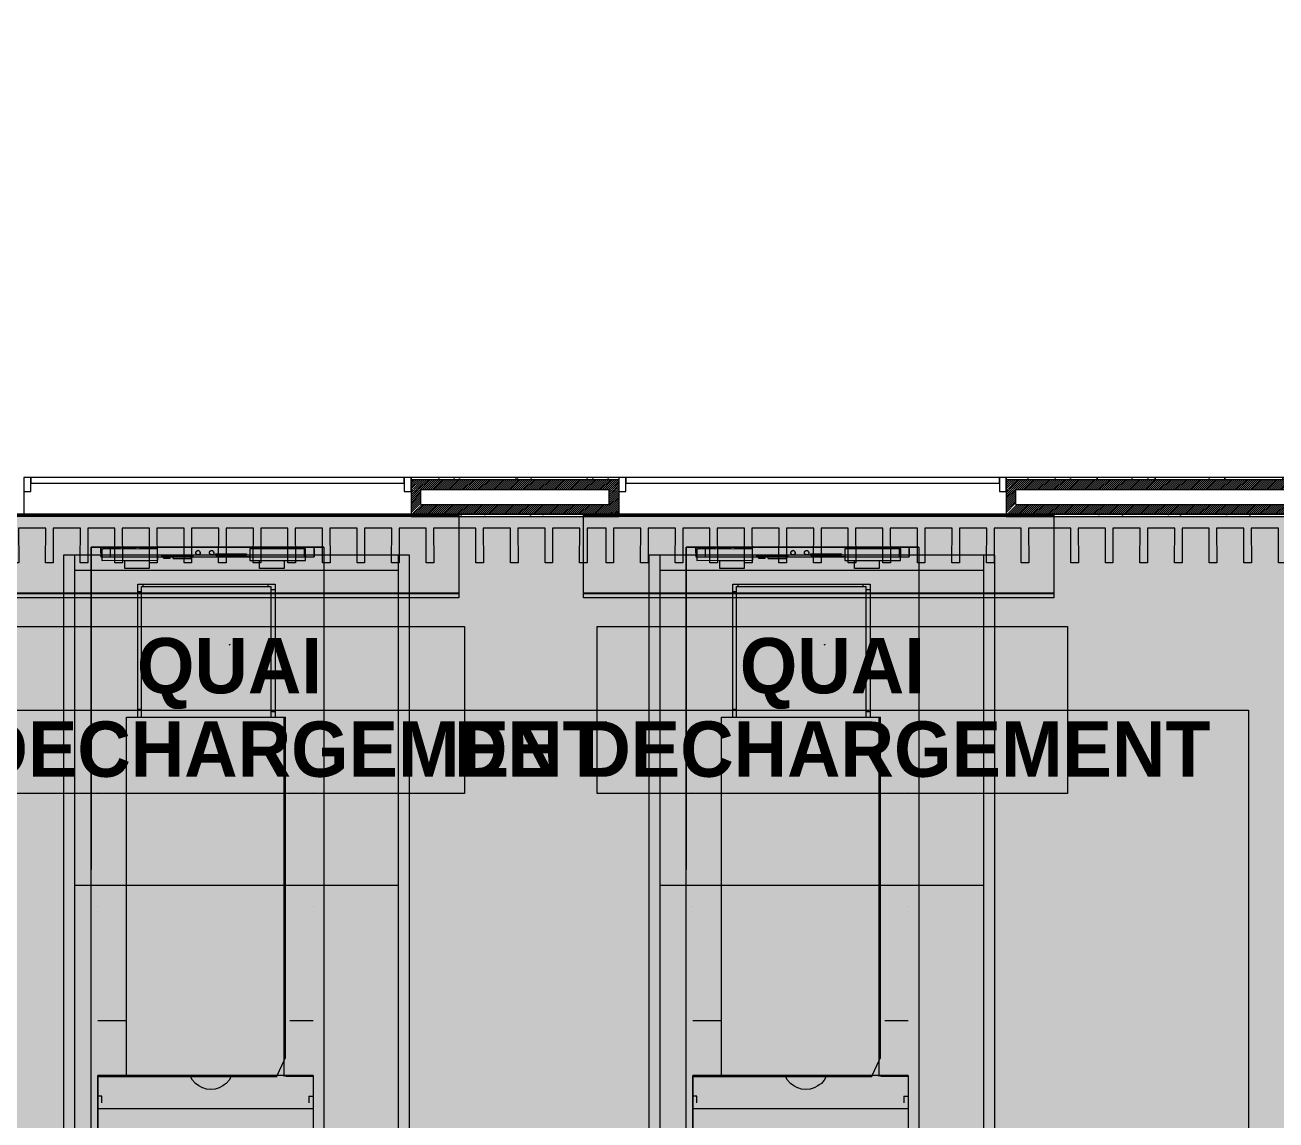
# Model space of a CAD drawing. Header units: millimetres. Extents: x 141848 to 1648660, y -821378 to -151356.
# Drawn here: x 208964 to 218005, y -192774 to -184858 of the extents above; entities that cross this region are included whole.
import ezdxf

# ---------------------------------------------------------------- set-up
doc = ezdxf.new("R2010")
doc.units = ezdxf.units.MM
doc.header["$MEASUREMENT"] = 0
doc.linetypes.add('Wipeout_Contour', pattern=[1000, 0, -1000])
for name, color, linetype in [('Cars', 7, 'Continuous'), ('Hachure', 7, 'Continuous'), ('Nouveau_0', 7, 'Continuous'), ('Portes ARCHICAD', 7, 'Continuous'), ('Sols_ Dalles', 7, 'Continuous')]:
    doc.layers.add(name, color=color, linetype=linetype)
doc.styles.add('STYLE_GENERE_4', font='')
doc.styles.get('STYLE_GENERE_4').set_extended_font_data('Agency FB', bold=True)
pattern_1 = [(45, (0, 175), (-55.68466, 55.68466), [0, -52.5, 0, -78.75]), (110, (175, 175), (74.000794, 26.934086), [0, -38.5, 0, -66.5])]
pattern_2 = [(45, (0, 0), (-7.0710678, 7.0710678), [])]

# ---------------------------------------------------------------- blocks, each defined once
blk = doc.blocks.new('Porte garage coulissante verticale 25')
at = {"layer": 'Portes ARCHICAD', "color": 7, "linetype": 'Continuous', "lineweight": 5}
for p, q in [((-1350, 0), (-1400, 0)), ((-1400, 0), (-1400, -100)), ((-1400, 0), (-1400, -15)), ((-1400, 0), (-1400, -15)), ((1350, 0), (-1350, 0)), ((-1350, 0), (-1350, -40)), ((-1350, -100), (-1350, 0)), ((1350, -40), (1350, 0)), ((1400, 0), (1350, 0)), ((1350, 0), (1350, -100)), ((1400, -100), (1400, 0)), ((1400, 0), (1400, -15)), ((1400, 0), (1400, -15)), ((-1400, -15), (-1400, -85)), ((-1400, -15), (-1400, -85)), ((-1400, -85), (-1400, -100)), ((-1400, -85), (-1400, -100)), ((-1400, -85), (-1400, -100)), ((-1400, -85), (-1400, -100)), ((-1350, -40), (1350, -40)), ((1400, -15), (1400, -85)), ((1400, -15), (1400, -85)), ((1400, -85), (1400, -100)), ((1400, -85), (1400, -100)), ((1400, -85), (1400, -100)), ((1400, -85), (1400, -100)), ((-1400, -100), (-1350, -100)), ((-1400, -100), (-1400, -195)), ((-1400, -100), (-1400, -195)), ((1350, -100), (1400, -100)), ((1400, -100), (1400, -195)), ((1400, -100), (1400, -195)), ((-1400, -195), (-1400, -265)), ((-1400, -195), (-1400, -265)), ((-1400, -265), (-1400, -280)), ((1400, -195), (1400, -265)), ((1400, -195), (1400, -265)), ((1400, -265), (1400, -280))]:
    blk.add_line(p, q, dxfattribs=at)
blk = doc.blocks.new('Mur_5_1', base_point=(219205.5, -188410.6))
at = {"color": 254, "linetype": 'Wipeout_Contour', "lineweight": 0, "ltscale": 1135286.371160348}
blk.add_wipeout([(211755.3, -188145.6), (213255.3, -188145.6), (213255.3, -188130.6), (211755.3, -188130.6)], dxfattribs=at)
at = {"color": 254, "linetype": 'Wipeout_Contour', "lineweight": 0, "ltscale": 1150296.697666831}
blk.add_wipeout([(216055.3, -188145.6), (218925.5, -188145.6), (218925.5, -188130.6), (216055.3, -188130.6)], dxfattribs=at)
at = {"color": 254, "linetype": 'Wipeout_Contour', "lineweight": 0, "ltscale": 1135989.297993285}
blk.add_wipeout([(213255.3, -188395.6), (211755.3, -188395.6), (211755.3, -188410.6), (213255.3, -188410.6)], dxfattribs=at)
at = {"color": 254, "linetype": 'Wipeout_Contour', "lineweight": 0, "ltscale": 1151392.291357079}
blk.add_wipeout([(216055.3, -188395.6), (216055.3, -188410.6), (219190.5, -188410.6), (219190.5, -188395.6)], dxfattribs=at)
at = {"linetype": 'Continuous', "lineweight": 5, "true_color": 0x5f5f5f}
h = blk.add_hatch(dxfattribs=at)
h.set_pattern_fill('Enduit_0001', color=251, style=0, pattern_type=2)
h.set_pattern_definition(pattern_1)
h.paths.add_polyline_path([(211755.3, -188145.6), (213255.3, -188145.6), (213255.3, -188130.6), (211755.3, -188130.6)])
h = blk.add_hatch(dxfattribs=at)
h.set_pattern_fill('Enduit_0001', color=251, style=0, pattern_type=2)
h.set_pattern_definition(pattern_1)
h.paths.add_polyline_path([(216055.3, -188145.6), (218925.5, -188145.6), (218925.5, -188130.6), (216055.3, -188130.6)])
h = blk.add_hatch(dxfattribs=at)
h.set_pattern_fill('Enduit_0001', color=251, style=0, pattern_type=2)
h.set_pattern_definition(pattern_1)
h.paths.add_polyline_path([(213255.3, -188395.6), (211755.3, -188395.6), (211755.3, -188410.6), (213255.3, -188410.6)])
h = blk.add_hatch(dxfattribs=at)
h.set_pattern_fill('Enduit_0001', color=251, style=0, pattern_type=2)
h.set_pattern_definition(pattern_1)
h.paths.add_polyline_path([(216055.3, -188395.6), (216055.3, -188410.6), (219190.5, -188410.6), (219190.5, -188395.6)])
at = {"color": 254, "linetype": 'Wipeout_Contour', "lineweight": 0, "ltscale": 1135876.376594413}
blk.add_wipeout([(211755.3, -188395.6), (213255.3, -188395.6), (213185.3, -188325.6), (211825.3, -188325.6)], dxfattribs=at)
at = {"color": 254, "linetype": 'Wipeout_Contour', "lineweight": 0, "ltscale": 1151227.613514086}
blk.add_wipeout([(216055.3, -188395.6), (219120.5, -188395.6), (219120.5, -188325.6), (216125.3, -188325.6)], dxfattribs=at)
at = {"linetype": 'Continuous', "lineweight": 5, "true_color": 0x5f5f5f}
h = blk.add_hatch(dxfattribs=at)
h.set_pattern_fill('Briques_terre_cuite__int_97', color=251, style=0, pattern_type=2)
h.set_pattern_definition(pattern_2)
h.paths.add_polyline_path([(211755.3, -188395.6), (213255.3, -188395.6), (213185.3, -188325.6), (211825.3, -188325.6)])
h = blk.add_hatch(dxfattribs=at)
h.set_pattern_fill('Briques_terre_cuite__int_97', color=251, style=0, pattern_type=2)
h.set_pattern_definition(pattern_2)
h.paths.add_polyline_path([(216055.3, -188395.6), (219120.5, -188395.6), (219120.5, -188325.6), (216125.3, -188325.6)])
at = {"color": 254, "linetype": 'Wipeout_Contour', "lineweight": 0, "ltscale": 1135637.467127154}
blk.add_wipeout([(211825.3, -188325.6), (213185.3, -188325.6), (213185.3, -188215.6), (211825.3, -188215.6)], dxfattribs=at)
at = {"color": 254, "linetype": 'Wipeout_Contour', "lineweight": 0, "ltscale": 1150877.983296714}
blk.add_wipeout([(219010.5, -188215.6), (216125.3, -188215.6), (216125.3, -188325.6), (219010.5, -188325.6)], dxfattribs=at)
at = {"color": 254, "linetype": 'Wipeout_Contour', "lineweight": 0, "ltscale": 1135399.072251133}
blk.add_wipeout([(211755.3, -188215.6), (213255.3, -188215.6), (213255.3, -188145.6), (211755.3, -188145.6)], dxfattribs=at)
at = {"color": 254, "linetype": 'Wipeout_Contour', "lineweight": 0, "ltscale": 1150430.680156353}
blk.add_wipeout([(218940.5, -188145.6), (216055.3, -188145.6), (216055.3, -188215.6), (218940.5, -188215.6)], dxfattribs=at)
at = {"linetype": 'Continuous', "lineweight": 5, "true_color": 0x5f5f5f}
h = blk.add_hatch(dxfattribs=at)
h.set_pattern_fill('Briques_terre_cuite__int_97', color=251, style=0, pattern_type=2)
h.set_pattern_definition(pattern_2)
h.paths.add_polyline_path([(211755.3, -188215.6), (213255.3, -188215.6), (213255.3, -188145.6), (211755.3, -188145.6)])
h = blk.add_hatch(dxfattribs=at)
h.set_pattern_fill('Briques_terre_cuite__int_97', color=251, style=0, pattern_type=2)
h.set_pattern_definition(pattern_2)
h.paths.add_polyline_path([(218940.5, -188145.6), (216055.3, -188145.6), (216055.3, -188215.6), (218940.5, -188215.6)])
at = {"color": 7, "linetype": 'Continuous', "lineweight": 5}
for p, q in [((211755.3, -188130.6), (211755.3, -188145.6)), ((213255.3, -188145.6), (211755.3, -188145.6)), ((213255.3, -188130.6), (213255.3, -188145.6)), ((216055.3, -188130.6), (216055.3, -188145.6)), ((218940.5, -188145.6), (216055.3, -188145.6))]:
    blk.add_line(p, q, dxfattribs=at)
at = {"color": 7, "linetype": 'Continuous', "lineweight": 5, "flags": 128}
for points in [[(213255.3, -188130.6), (211755.3, -188130.6)], [(218925.5, -188130.6), (216055.3, -188130.6)]]:
    blk.add_lwpolyline(points, dxfattribs=at)
at = {"color": 254, "linetype": 'Wipeout_Contour', "lineweight": 0, "ltscale": 1133543.183899774}
blk.add_wipeout([(211825.3, -188325.6), (211825.3, -188215.6), (211755.3, -188215.6), (211755.3, -188395.6)], dxfattribs=at)
at = {"color": 254, "linetype": 'Wipeout_Contour', "lineweight": 0, "ltscale": 1137824.404044742}
blk.add_wipeout([(213185.3, -188325.6), (213255.3, -188395.6), (213255.3, -188215.6), (213185.3, -188215.6)], dxfattribs=at)
at = {"color": 254, "linetype": 'Wipeout_Contour', "lineweight": 0, "ltscale": 1146454.682848015}
blk.add_wipeout([(216125.3, -188325.6), (216125.3, -188215.6), (216055.3, -188215.6), (216055.3, -188395.6)], dxfattribs=at)
at = {"linetype": 'Continuous', "lineweight": 5, "true_color": 0x5f5f5f}
h = blk.add_hatch(dxfattribs=at)
h.set_pattern_fill('Briques_terre_cuite__int_97', color=251, style=0, pattern_type=2)
h.set_pattern_definition(pattern_2)
h.paths.add_polyline_path([(211825.3, -188325.6), (211825.3, -188215.6), (211755.3, -188215.6), (211755.3, -188395.6)])
h = blk.add_hatch(dxfattribs=at)
h.set_pattern_fill('Briques_terre_cuite__int_97', color=251, style=0, pattern_type=2)
h.set_pattern_definition(pattern_2)
h.paths.add_polyline_path([(213185.3, -188325.6), (213255.3, -188395.6), (213255.3, -188215.6), (213185.3, -188215.6)])
h = blk.add_hatch(dxfattribs=at)
h.set_pattern_fill('Briques_terre_cuite__int_97', color=251, style=0, pattern_type=2)
h.set_pattern_definition(pattern_2)
h.paths.add_polyline_path([(216125.3, -188325.6), (216125.3, -188215.6), (216055.3, -188215.6), (216055.3, -188395.6)])
at = {"color": 7, "linetype": 'Continuous', "lineweight": 5}
for p, q in [((211755.3, -188145.6), (211755.3, -188215.6)), ((211755.3, -188215.6), (211755.3, -188230.6)), ((211755.3, -188215.6), (211755.3, -188230.6)), ((211825.3, -188215.6), (213185.3, -188215.6)), ((211825.3, -188325.6), (211825.3, -188215.6)), ((213185.3, -188325.6), (213185.3, -188215.6)), ((213255.3, -188145.6), (213255.3, -188215.6)), ((213255.3, -188215.6), (213255.3, -188230.6)), ((213255.3, -188215.6), (213255.3, -188230.6)), ((216055.3, -188145.6), (216055.3, -188215.6)), ((216055.3, -188215.6), (216055.3, -188230.6)), ((216055.3, -188215.6), (216055.3, -188230.6)), ((216125.3, -188215.6), (218940.5, -188215.6)), ((216125.3, -188325.6), (216125.3, -188215.6)), ((211755.3, -188230.6), (211755.3, -188325.6)), ((211755.3, -188230.6), (211755.3, -188325.6)), ((213255.3, -188230.6), (213255.3, -188325.6)), ((213255.3, -188230.6), (213255.3, -188325.6)), ((216055.3, -188230.6), (216055.3, -188325.6)), ((216055.3, -188230.6), (216055.3, -188325.6)), ((211755.3, -188325.6), (211755.3, -188395.6)), ((211755.3, -188325.6), (211755.3, -188395.6)), ((211755.3, -188395.6), (213255.3, -188395.6)), ((211755.3, -188395.6), (211755.3, -188410.6)), ((211825.3, -188325.6), (213185.3, -188325.6)), ((213255.3, -188325.6), (213255.3, -188395.6)), ((213255.3, -188325.6), (213255.3, -188395.6)), ((213255.3, -188395.6), (213255.3, -188410.6)), ((216055.3, -188325.6), (216055.3, -188395.6)), ((216055.3, -188325.6), (216055.3, -188395.6)), ((216055.3, -188395.6), (219120.5, -188395.6)), ((216055.3, -188395.6), (216055.3, -188410.6)), ((216125.3, -188325.6), (219010.5, -188325.6))]:
    blk.add_line(p, q, dxfattribs=at)
at = {"color": 7, "linetype": 'Continuous', "lineweight": 5, "flags": 128}
for points in [[(211755.3, -188410.6), (213255.3, -188410.6)], [(216055.3, -188410.6), (219205.5, -188410.6)]]:
    blk.add_lwpolyline(points, dxfattribs=at)
at = {"layer": 'Portes ARCHICAD', "color": 7, "linetype": 'Continuous', "lineweight": 5, "zscale": 1000}
for p in [(210355.3, -188130.6), (214655.3, -188130.6)]:
    blk.add_blockref('Porte garage coulissante verticale 25', p, dxfattribs=at)
blk = doc.blocks.new('Loading-Equipment_Dock-shelters_NORSUD_Retractible-Gate')
at = {"color": 251, "linetype": 'Continuous', "lineweight": 5, "true_color": 0x5f5f5f, "flags": 128}
for points in [[(-1636.016, -30.00005), (-1635, -30.00005), (1635, -30.00005), (1636.016, -30.00005), (1641.756, -30.00005), (1647.626, -30.00005), (1653.553, -30.00005), (1659.454, -30.00005), (1665.239, -30.00005), (1670.814, -30.00005), (1676.084, -30.00005), (1680.962, -30.00005), (1685.37, -30.00005), (1689.244, -30.00005), (1692.538, -30.00005), (1695.224, -30.00005), (1697.296, -30.00005), (1698.762, -30.00005), (1699.648, -30.00005), (1700, -30.00005), (1699.992, 0), (1699.648, 0), (1698.762, 0), (1697.296, 0), (1695.224, 0), (1692.538, 0), (1689.244, 0), (1685.37, 0), (1680.962, 0), (1676.084, 0), (1670.814, 0), (1665.239, 0), (1659.454, 0), (1653.553, 0), (1647.626, 0), (1641.756, 0), (1636.016, 0), (1635, 0), (-1635, 0), (-1636.016, 0), (-1641.756, 0), (-1647.626, 0), (-1653.553, 0), (-1659.454, 0), (-1665.24, 0), (-1670.814, 0), (-1676.084, 0), (-1680.962, 0), (-1685.37, 0), (-1689.244, 0), (-1692.538, 0), (-1695.224, 0), (-1697.296, 0), (-1698.762, 0), (-1699.648, 0), (-1700, 0), (-1699.992, -30.00005), (-1699.648, -30.00005), (-1698.762, -30.00005), (-1697.296, -30.00005), (-1695.224, -30.00005), (-1692.538, -30.00005), (-1689.244, -30.00005), (-1685.37, -30.00005), (-1680.962, -30.00005), (-1676.084, -30.00005), (-1670.814, -30.00005), (-1665.24, -30.00005), (-1659.454, -30.00005), (-1653.553, -30.00005), (-1647.626, -30.00005), (-1641.756, -30.00005)], [(-1700, -596.3749), (1700, -596.3749), (1700, -33.00335), (-1700, -33.00335)]]:
    blk.add_lwpolyline(points, close=True, dxfattribs=at)
blk = doc.blocks.new('tir daf01')
at = {"layer": 'Cars', "color": 7, "linetype": 'Continuous', "lineweight": 13}
for p, q in [((11082.2, 1742.3), (1882.2, 1742.3)), ((11082.2, 1736), (11082.2, 1742.3)), ((11082.2, 1742.3), (11082.2, 62.3)), ((11082.2, 1706.5), (11082.2, 1718)), ((7024.2, 1664.4), (6349.7, 1664.4)), ((7024.2, 108.8), (7024.2, 1664.4)), ((7067.2, 1664.4), (7024.2, 1664.4)), ((7264.7, 1664.4), (7067.2, 1664.4)), ((7114.7, 1634.4), (7067.2, 1634.4)), ((7114.7, 1634.4), (7114.7, 1664.4)), ((7257.3, 1664.4), (7257.3, 1466.6)), ((7264.7, 1664.4), (7264.7, 1467.1)), ((7662.3, 1495.8), (7662.3, 1664.4)), ((7662.4, 1664.4), (7662.3, 1664.4)), ((7662.3, 1664.4), (7662.3, 1664.4)), ((8488.4, 1669.4), (8488.3, 1669.4)), ((8488.3, 1669.4), (8488.3, 1669.4)), ((9309.4, 1664.4), (9309.3, 1664.4)), ((9309.3, 1664.4), (9309.3, 1664.4)), ((11070.4, 1672.5), (11014.2, 1672.5)), ((11014.2, 1671.8), (11082.2, 1671.8)), ((11082.2, 1671.8), (11082.2, 1672.5)), ((11082.2, 1603), (11082.2, 1671.8)), ((10985.9, 1611), (11070.1, 1611.3)), ((10987.3, 1207.7), (10985.9, 1611)), ((11014.2, 1616.1), (11014.2, 1603)), ((11014.2, 1603), (11082.2, 1603)), ((11070.1, 1611.3), (11071.5, 1220.1)), ((11070.1, 1601.4), (11070.1, 1611.3)), ((11070.1, 1601.4), (11073.7, 1601.5)), ((11073.8, 1584.6), (11070.2, 1584.6)), ((11075.1, 1573.7), (11070.2, 1573.6)), ((11070.2, 1573.6), (11070.2, 1573.7)), ((11073.8, 1584.6), (11073.7, 1601.5)), ((11075.4, 1482.3), (11075.1, 1573.7)), ((11082.2, 200.8), (11082.2, 1603)), ((7257.3, 1456.4), (7264.7, 1456.4)), ((7264.7, 1467.1), (7264.7, 1466.6)), ((7264.7, 1466.6), (7264.7, 1456.4)), ((7264.7, 1456.4), (7264.7, 1405.8)), ((7264.7, 1405.8), (7372.1, 1456.4)), ((7264.7, 1456.4), (7372.1, 1456.4)), ((7372.1, 1456.4), (7393.8, 1466.6)), ((7372.1, 1456.4), (7662.3, 1456.4)), ((7393.8, 1466.6), (7662.3, 1466.6)), ((7662.3, 1466.6), (9855.2, 1466.6)), ((7662.3, 1456.4), (9855.2, 1456.4)), ((8067.3, 1456.4), (8067.3, 1466.6)), ((8079.3, 1456.4), (8079.3, 1466.6)), ((8083.3, 1466.6), (8083.3, 1456.4)), ((8881.3, 1456.4), (8881.3, 1466.6)), ((8893.3, 1456.4), (8893.3, 1466.6)), ((8904.3, 1466.6), (8904.3, 1456.4)), ((9702.3, 1456.4), (9702.3, 1466.6)), ((9714.3, 1456.4), (9714.3, 1466.6)), ((9714.3, 1456.4), (9714.3, 1466.6)), ((9855.2, 1456.4), (9855.2, 1466.6)), ((9855.2, 1391.2), (9855.2, 1456.4)), ((10929.1, 1455.2), (10929.1, 1278.2)), ((10987.1, 1455.2), (10929.1, 1455.2)), ((10987.1, 1278.2), (10987.1, 1455.2)), ((11070.6, 1482.3), (11075.4, 1482.3)), ((11075.8, 1458.7), (11070.6, 1458.7)), ((11076.1, 1367.4), (11075.8, 1458.7)), ((7257.3, 1402.4), (7264.7, 1405.8)), ((7257.3, 1073.5), (7257.3, 1402.4)), ((7264.7, 1405.8), (7264.7, 316.6)), ((9855.2, 1376.2), (9855.2, 1391.2)), ((10815.7, 1391.2), (9855.2, 1391.2)), ((9855.2, 1359.1), (9855.2, 1376.2)), ((9855.2, 425.7), (9855.2, 1359.1)), ((10798.5, 1359.1), (9855.2, 1359.1)), ((9894.8, 1359.1), (9894.8, 1391.2)), ((10776.1, 1359.1), (10776.1, 1391.2)), ((10798.5, 425.7), (10798.5, 1359.1)), ((10815.7, 398.6), (10815.7, 1391.2)), ((11071, 1367.4), (11076.1, 1367.4)), ((10815.7, 1337.5), (10798.5, 1337.5)), ((10929.1, 1278.2), (10987.1, 1278.2)), ((11075.9, 1340.1), (11071.1, 1340.1)), ((11076.2, 1248.8), (11075.9, 1340.1)), ((11071.5, 1208), (10987.3, 1207.7)), ((11014.2, 1211.9), (11014.2, 1100.6)), ((11026.2, 958.7), (11026.2, 1183.7)), ((11034.2, 1183.7), (11026.2, 1183.7)), ((11034.2, 958.7), (11034.2, 1183.7)), ((11071.4, 1248.7), (11076.2, 1248.8)), ((11075.6, 1236.9), (11071.4, 1236.9)), ((11075.7, 1220.1), (11071.5, 1220.1)), ((11071.5, 1220.1), (11071.5, 1208)), ((11075.7, 1220.1), (11075.6, 1236.9)), ((11014.2, 1106.4), (11014.2, 969.5)), ((11026.2, 1100.6), (11014.2, 1100.6)), ((11015.2, 1170.6), (11015.2, 1122)), ((11015.2, 1170.6), (11026.2, 1170.6)), ((11015.2, 1122), (11026.2, 1122)), ((7188.1, 1013.8), (7174, 986.4)), ((7195.2, 1022.7), (7188.1, 1013.8)), ((7207.2, 1038), (7195.2, 1022.7)), ((7230.6, 1058.2), (7207.2, 1038)), ((7257.3, 1073.5), (7230.6, 1058.2)), ((7257.3, 778.5), (7257.3, 1073.5)), ((10380.5, 1065.2), (10374.8, 1055.3)), ((7165.3, 956.8), (7162.3, 926)), ((7162.3, 926), (7165.3, 895.3)), ((7174, 986.4), (7165.3, 956.8)), ((11014.2, 969.5), (11026.2, 969.5)), ((11026.2, 958.7), (11034.2, 958.7)), ((11027, 931.7), (11027.1, 932.6)), ((11027.5, 927.5), (11027.4, 928.5)), ((11027.5, 935.8), (11027.9, 936.7)), ((11029.1, 923.7), (11028.7, 924.5)), ((11029.1, 939.7), (11029.7, 940.4)), ((11031.6, 920.3), (11031.1, 921.1)), ((11031.6, 943), (11032.4, 943.5)), ((11035, 917.8), (11034.2, 918.4)), ((11035, 945.5), (11035.8, 945.9)), ((11038.8, 916.2), (11037.9, 916.6)), ((11038.8, 947.1), (11039.8, 947.2)), ((11043, 915.7), (11042, 915.8)), ((11043, 947.7), (11043.9, 947.5)), ((11047.1, 916.2), (11046.2, 916.1)), ((11047.1, 947.1), (11048, 946.7)), ((11051, 917.8), (11050.1, 917.4)), ((11051, 945.5), (11051.7, 944.9)), ((11054.3, 920.3), (11053.5, 919.8)), ((11054.3, 943), (11054.8, 942.2)), ((11056.8, 923.7), (11056.2, 922.9)), ((11056.8, 939.7), (11057.2, 938.8)), ((11058.4, 927.5), (11058, 926.6)), ((11058.4, 935.8), (11058.5, 934.9)), ((11059, 931.7), (11058.8, 930.7)), ((7165.3, 895.3), (7173.5, 867.5)), ((7173.5, 867.5), (7174, 865.7)), ((7174, 865.7), (7188.1, 838.3)), ((7188.1, 838.3), (7207.2, 814.1)), ((7207.2, 814.1), (7230.6, 793.9)), ((11027, 833.7), (11027.1, 834.6)), ((11027.5, 829.5), (11027.4, 830.5)), ((11027.5, 837.8), (11027.9, 838.7)), ((11029.1, 825.7), (11028.7, 826.5)), ((11029.1, 841.7), (11029.7, 842.4)), ((11031.6, 822.3), (11031.1, 823.1)), ((11031.6, 845), (11032.4, 845.5)), ((11035, 819.8), (11034.2, 820.4)), ((11035, 847.5), (11035.8, 847.9)), ((11038.8, 818.2), (11037.9, 818.6)), ((11038.8, 849.1), (11039.8, 849.2)), ((11043, 817.7), (11042, 817.8)), ((11043, 849.7), (11043.9, 849.5)), ((11047.1, 818.2), (11046.2, 818.1)), ((11047.1, 849.1), (11048, 848.7)), ((11051, 819.8), (11050.1, 819.4)), ((11051, 847.5), (11051.7, 846.9)), ((11054.3, 822.3), (11053.5, 821.8)), ((11054.3, 845), (11054.8, 844.2)), ((11056.8, 825.7), (11056.2, 824.9)), ((11056.8, 841.7), (11057.2, 840.8)), ((11058.4, 829.5), (11058, 828.6)), ((11058.4, 837.8), (11058.5, 836.9)), ((11059, 833.7), (11058.8, 832.7)), ((7230.6, 793.9), (7257.3, 778.5)), ((7257.3, 316.6), (7257.3, 778.5)), ((11002.2, 653.2), (11002.2, 784.3)), ((11002.2, 784.3), (11014.2, 784.3)), ((11022.2, 795.1), (11014.2, 795.1)), ((11014.2, 780.6), (11014.2, 570.1)), ((11022.2, 570.1), (11022.2, 795.1)), ((11002.2, 653.2), (11014.2, 653.2)), ((11003.2, 583.2), (11003.2, 631.8)), ((11003.2, 631.8), (11014.2, 631.8)), ((11003.2, 583.2), (11014.2, 583.2)), ((11022.2, 570.1), (11014.2, 570.1)), ((10987.1, 480.5), (10929.1, 480.5)), ((10929.1, 480.5), (10929.1, 303.5)), ((10987.1, 138.5), (10988.6, 541.9)), ((10987.1, 303.5), (10987.1, 480.5)), ((10988.6, 541.9), (11072.8, 541.6)), ((11071.4, 148.1), (11072.8, 541.6)), ((11072.7, 512.6), (11076.9, 512.6)), ((11077.5, 500.8), (11072.7, 500.8)), ((11077, 529.5), (11072.8, 529.5)), ((11076.9, 512.6), (11077, 529.5)), ((11077.2, 409.4), (11077.5, 500.8)), ((9855.2, 398.6), (9855.2, 425.7)), ((9855.2, 425.7), (10798.5, 425.7)), ((9855.2, 398.6), (10815.7, 398.6)), ((9855.2, 316.6), (9855.2, 398.6)), ((9909.2, 425.7), (9909.2, 398.6)), ((10761.7, 398.6), (10761.7, 425.7)), ((10798.5, 437.3), (10815.7, 437.3)), ((11077.4, 382.2), (11072.2, 382.2)), ((11077.2, 409.4), (11072.3, 409.5)), ((11077.1, 290.8), (11077.4, 382.2)), ((7257.3, 108.6), (7257.3, 316.6)), ((7257.3, 316.6), (7264.7, 316.6)), ((7264.7, 316.6), (7264.7, 108.6)), ((7264.7, 316.6), (7662.3, 316.6)), ((7662.3, 316.6), (9855.2, 316.6)), ((7662.3, 108.6), (7662.3, 316.6)), ((7662.4, 316.6), (7662.3, 316.6)), ((7662.3, 316.6), (7662.3, 316.6)), ((10929.1, 303.5), (10987.1, 303.5)), ((11077.1, 290.8), (11071.9, 290.8)), ((11014.2, 184.6), (11014.2, 200.8)), ((11014.2, 187.9), (11014.2, 200.8)), ((11014.2, 200.8), (11082.2, 200.8)), ((11014.2, 160.5), (11014.2, 184.6)), ((11076.7, 267.3), (11071.8, 267.3)), ((11076.4, 175.9), (11076.7, 267.3)), ((11082.2, 132), (11082.2, 200.8)), ((6349.7, 108.8), (7024.2, 108.8)), ((7024.2, 108.6), (6349.7, 108.6)), ((7067.2, 108.8), (7024.2, 108.6)), ((7024.2, 108.6), (7264.7, 108.6)), ((7067.2, 138.6), (7114.7, 138.6)), ((7264.7, 108.6), (7067.2, 108.8)), ((7114.7, 138.6), (7114.7, 108.8)), ((7264.7, 108.6), (7264.7, 108.6)), ((7662.4, 108.6), (7662.3, 108.6)), ((7662.3, 108.6), (7662.3, 108.6)), ((8488.3, 103.6), (8488.3, 103.6)), ((8488.3, 103.6), (8488.4, 103.6)), ((9309.3, 108.6), (9309.3, 108.6)), ((9309.3, 108.6), (9309.4, 108.6)), ((11071.4, 138.2), (10987.1, 138.5)), ((11042.4, 132), (11082.2, 132)), ((11071.4, 138.2), (11071.4, 148.1)), ((11075, 148.1), (11071.4, 148.1)), ((11076.4, 175.9), (11071.5, 175.9)), ((11071.5, 175.7), (11071.5, 175.9)), ((11075, 165), (11071.5, 165)), ((11075, 148.1), (11075, 165)), ((1882.2, 62.3), (11082.2, 62.3)), ((11082.2, 62.3), (8752, 62.3))]:
    blk.add_line(p, q, dxfattribs=at)
at = {"layer": 'Cars', "color": 7, "linetype": 'Continuous', "lineweight": 5}
for p, q in [((11082.2, 1742.3), (4212.5, 1742.3)), ((11082.2, 1736), (11082.2, 1742.3)), ((11082.2, 1718), (11082.2, 1736)), ((11082.2, 1706.5), (11082.2, 1718)), ((11014.2, 1671.9), (11014.2, 1672.5)), ((11014.2, 1672.5), (11070.4, 1672.5)), ((11014.2, 1616.1), (11014.2, 1671.9)), ((11070.4, 1672.5), (11082.2, 1672.5)), ((11082.2, 1672.5), (11082.2, 1706.5)), ((11014.2, 1211.9), (11014.2, 1616.1)), ((11014.2, 1106.4), (11014.2, 1211.9)), ((11014.2, 962.6), (11014.2, 1106.4)), ((11014.2, 780.6), (11014.2, 962.6)), ((11027.1, 932.6), (11027, 931.7)), ((11027, 931.7), (11027.4, 928.5)), ((11027.5, 935.8), (11027.1, 932.6)), ((11027.4, 928.5), (11027.5, 927.5)), ((11027.9, 936.7), (11027.5, 935.8)), ((11027.5, 927.5), (11028.7, 924.5)), ((11029.1, 939.7), (11027.9, 936.7)), ((11028.7, 924.5), (11029.1, 923.7)), ((11029.7, 940.4), (11029.1, 939.7)), ((11029.1, 923.7), (11031.1, 921.1)), ((11031.6, 943), (11029.7, 940.4)), ((11031.1, 921.1), (11031.6, 920.3)), ((11032.4, 943.5), (11031.6, 943)), ((11031.6, 920.3), (11034.2, 918.4)), ((11035, 945.5), (11032.4, 943.5)), ((11034.2, 918.4), (11035, 917.8)), ((11035.8, 945.9), (11035, 945.5)), ((11035, 917.8), (11037.9, 916.6)), ((11038.8, 947.1), (11035.8, 945.9)), ((11037.9, 916.6), (11038.8, 916.2)), ((11039.8, 947.2), (11038.8, 947.1)), ((11038.8, 916.2), (11042, 915.8)), ((11043, 947.7), (11039.8, 947.2)), ((11042, 915.8), (11043, 915.7)), ((11043.9, 947.5), (11043, 947.7)), ((11043, 915.7), (11046.2, 916.1)), ((11047.1, 947.1), (11043.9, 947.5)), ((11046.2, 916.1), (11047.1, 916.2)), ((11048, 946.7), (11047.1, 947.1)), ((11047.1, 916.2), (11050.1, 917.4)), ((11051, 945.5), (11048, 946.7)), ((11050.1, 917.4), (11051, 917.8)), ((11051.7, 944.9), (11051, 945.5)), ((11051, 917.8), (11053.5, 919.8)), ((11054.3, 943), (11051.7, 944.9)), ((11053.5, 919.8), (11054.3, 920.3)), ((11054.8, 942.2), (11054.3, 943)), ((11054.3, 920.3), (11056.2, 922.9)), ((11056.8, 939.7), (11054.8, 942.2)), ((11056.2, 922.9), (11056.8, 923.7)), ((11057.2, 938.8), (11056.8, 939.7)), ((11056.8, 923.7), (11058, 926.6)), ((11058.4, 935.8), (11057.2, 938.8)), ((11058, 926.6), (11058.4, 927.5)), ((11058.5, 934.9), (11058.4, 935.8)), ((11058.4, 927.5), (11058.8, 930.7)), ((11059, 931.7), (11058.5, 934.9)), ((11058.8, 930.7), (11059, 931.7)), ((11027.1, 834.6), (11027, 833.7)), ((11027, 833.7), (11027.4, 830.5)), ((11027.5, 837.8), (11027.1, 834.6)), ((11027.4, 830.5), (11027.5, 829.5)), ((11027.9, 838.7), (11027.5, 837.8)), ((11027.5, 829.5), (11028.7, 826.5)), ((11029.1, 841.7), (11027.9, 838.7)), ((11028.7, 826.5), (11029.1, 825.7)), ((11029.7, 842.4), (11029.1, 841.7)), ((11029.1, 825.7), (11031.1, 823.1)), ((11031.6, 845), (11029.7, 842.4)), ((11031.1, 823.1), (11031.6, 822.3)), ((11032.4, 845.5), (11031.6, 845)), ((11031.6, 822.3), (11034.2, 820.4)), ((11035, 847.5), (11032.4, 845.5)), ((11034.2, 820.4), (11035, 819.8)), ((11035.8, 847.9), (11035, 847.5)), ((11035, 819.8), (11037.9, 818.6)), ((11038.8, 849.1), (11035.8, 847.9)), ((11037.9, 818.6), (11038.8, 818.2)), ((11039.8, 849.2), (11038.8, 849.1)), ((11038.8, 818.2), (11042, 817.8)), ((11043, 849.7), (11039.8, 849.2)), ((11042, 817.8), (11043, 817.7)), ((11043.9, 849.5), (11043, 849.7)), ((11043, 817.7), (11046.2, 818.1)), ((11047.1, 849.1), (11043.9, 849.5)), ((11046.2, 818.1), (11047.1, 818.2)), ((11048, 848.7), (11047.1, 849.1)), ((11047.1, 818.2), (11050.1, 819.4)), ((11051, 847.5), (11048, 848.7)), ((11050.1, 819.4), (11051, 819.8)), ((11051.7, 846.9), (11051, 847.5)), ((11051, 819.8), (11053.5, 821.8)), ((11054.3, 845), (11051.7, 846.9)), ((11053.5, 821.8), (11054.3, 822.3)), ((11054.8, 844.2), (11054.3, 845)), ((11054.3, 822.3), (11056.2, 824.9)), ((11056.8, 841.7), (11054.8, 844.2)), ((11056.2, 824.9), (11056.8, 825.7)), ((11057.2, 840.8), (11056.8, 841.7)), ((11056.8, 825.7), (11058, 828.6)), ((11058.4, 837.8), (11057.2, 840.8)), ((11058, 828.6), (11058.4, 829.5)), ((11058.5, 836.9), (11058.4, 837.8)), ((11058.4, 829.5), (11058.8, 832.7)), ((11059, 833.7), (11058.5, 836.9)), ((11058.8, 832.7), (11059, 833.7)), ((11014.2, 477), (11014.2, 780.6)), ((11014.2, 187.9), (11014.2, 477)), ((11014.2, 184.6), (11014.2, 187.9)), ((11014.2, 160.5), (11014.2, 184.6)), ((11014.2, 132), (11014.2, 160.5)), ((11042.4, 132), (11014.2, 132)), ((11082.2, 132), (11042.4, 132)), ((11082.2, 121.6), (11082.2, 132)), ((11082.2, 86.5), (11082.2, 121.6)), ((1882.2, 62.3), (8752, 62.3)), ((8752, 62.3), (11082.2, 62.3)), ((11082.2, 80.6), (11082.2, 86.5)), ((11082.2, 62.3), (11082.2, 80.6))]:
    blk.add_line(p, q, dxfattribs=at)
blk = doc.blocks.new('Tôle profilée 25_33')
at = {"color": 7, "linetype": 'Continuous', "lineweight": 5}
for p, q in [((-250, 927.5), (-250, 900)), ((0, 926.5), (-250, 927.5)), ((0, 942.2), (0, 926.5)), ((-250, 900), (-250, 872.5)), ((-250, 872.5), (0, 873.5)), ((0, 873.5), (0, 676.5)), ((-250, 677.5), (-250, 650)), ((0, 676.5), (-250, 677.5)), ((-250, 650), (-250, 622.5)), ((-250, 622.5), (0, 623.5)), ((0, 623.5), (0, 426.5)), ((-250, 427.5), (-250, 400)), ((0, 426.5), (-250, 427.5)), ((-250, 400), (-250, 372.5)), ((-250, 372.5), (0, 373.5)), ((0, 373.5), (0, 176.5)), ((-250, 177.5), (-250, 150)), ((0, 176.5), (-250, 177.5)), ((-250, 150), (-250, 122.5)), ((-250, 122.5), (0, 123.5)), ((0, 123.5), (0, 0))]:
    blk.add_line(p, q, dxfattribs=at)
blk = doc.blocks.new('Tôle profilée 25_34')
at = {"color": 7, "linetype": 'Continuous', "lineweight": 5}
for p, q in [((0, 2499.3), (0, 2426.5)), ((-250, 2427.5), (-250, 2400)), ((0, 2426.5), (-250, 2427.5)), ((-250, 2400), (-250, 2372.5)), ((-250, 2372.5), (0, 2373.5)), ((0, 2373.5), (0, 2176.5)), ((-250, 2177.5), (-250, 2150)), ((0, 2176.5), (-250, 2177.5)), ((-250, 2150), (-250, 2122.5)), ((-250, 2122.5), (0, 2123.5)), ((0, 2123.5), (0, 1926.5)), ((-250, 1927.5), (-250, 1900)), ((0, 1926.5), (-250, 1927.5)), ((-250, 1900), (-250, 1872.5)), ((-250, 1872.5), (0, 1873.5)), ((0, 1873.5), (0, 1676.5)), ((-250, 1677.5), (-250, 1650)), ((0, 1676.5), (-250, 1677.5)), ((-250, 1650), (-250, 1622.5)), ((-250, 1622.5), (0, 1623.5)), ((0, 1623.5), (0, 1426.5)), ((-250, 1427.5), (-250, 1400)), ((0, 1426.5), (-250, 1427.5)), ((-250, 1400), (-250, 1372.5)), ((-250, 1372.5), (0, 1373.5)), ((0, 1373.5), (0, 1176.5)), ((-250, 1177.5), (-250, 1150)), ((0, 1176.5), (-250, 1177.5)), ((-250, 1150), (-250, 1122.5)), ((-250, 1122.5), (0, 1123.5)), ((0, 1123.5), (0, 926.5)), ((-250, 927.5), (-250, 900)), ((0, 926.5), (-250, 927.5)), ((-250, 900), (-250, 872.5)), ((-250, 872.5), (0, 873.5)), ((0, 873.5), (0, 676.5)), ((-250, 677.5), (-250, 650)), ((0, 676.5), (-250, 677.5)), ((-250, 650), (-250, 622.5)), ((-250, 622.5), (0, 623.5)), ((0, 623.5), (0, 426.5)), ((-250, 427.5), (-250, 400)), ((0, 426.5), (-250, 427.5)), ((-250, 400), (-250, 372.5)), ((-250, 372.5), (0, 373.5)), ((0, 373.5), (0, 176.5)), ((-250, 177.5), (-250, 150)), ((0, 176.5), (-250, 177.5)), ((-250, 150), (-250, 122.5)), ((-250, 122.5), (0, 123.5)), ((0, 123.5), (0, 0))]:
    blk.add_line(p, q, dxfattribs=at)
blk = doc.blocks.new('Truck Elev 02 16')
at = {"layer": 'Cars', "color": 25, "linetype": 'Continuous', "lineweight": 5, "true_color": 0x9a6861}
for p, q in [((-439.2, 1304.4), (-517, 1520.4)), ((-437.6, 1500.6), (-517, 1520.4)), ((-374.1, 1324.2), (-437.6, 1500.6)), ((-406.6, 1091.4), (-406.6, 1369.2)), ((-406.6, 1369.2), (-374.1, 1369.2)), ((-673.3, 1143.4), (-449.5, 1332.9)), ((-439.2, 1304.4), (-374.1, 1324.2)), ((-3393.4, 1250.1), (-15000.1, 1250.1)), ((-15000.1, 1250.1), (-15000.1, -1250.1)), ((-3393.4, -1250.1), (-3393.4, 1250.1)), ((-2296, 1183.1), (-196.2, 1183.1)), ((-2293.2, 1183.1), (-2293.2, 1250.1)), ((-686.9, 1250.1), (-2293.2, 1250.1)), ((-1460.8, 1183.1), (-1460.8, 1113.6)), ((-686.9, 1183.1), (-686.9, 1250.1)), ((-125.9, 1215.7), (-686.9, 1215.7)), ((-251, 1143.4), (-251, 1183.1)), ((-3393.4, 1170.6), (-15000.1, 1170.6)), ((-14892.5, -1170.6), (-14892.5, 1170.6)), ((-12614.2, -1170.6), (-12614.2, 1170.6)), ((-10335.9, -1170.6), (-10335.9, 1170.6)), ((-8057.6, -1170.6), (-8057.6, 1170.6)), ((-5779.3, -1170.6), (-5779.3, 1170.6)), ((-3501.1, -1170.6), (-3501.1, 1170.6)), ((-3393.4, 1098.4), (-2883.9, 1098.4)), ((-2339.3, 1143.4), (-2339.3, -1143.4)), ((-1534.5, 1143.4), (-2264, 1143.4)), ((-577.5, 1113.6), (-2252.7, 1113.6)), ((-406.6, 1143.4), (-1388.8, 1143.4)), ((-466.8, 1071.3), (-251, 1143.4)), ((-251, 1143.4), (-205.3, 1143.4)), ((-5, 224), (-39.3, 1138.9)), ((-2339.3, 1002.3), (-2724.8, 1002.3)), ((-2252.7, 1081.8), (-585.2, 1081.8)), ((-2710.7, 939.4), (-2710.7, 482)), ((-2269, -962.5), (-2269, 962.5)), ((-262.6, 571), (-307.2, 936.3)), ((-2454.7, 471.3), (-2339.3, 650.5)), ((-256.2, 288.3), (-262.6, 571)), ((-2454.7, 471.3), (-3393.4, 471.3)), ((-2454.7, -471.3), (-2454.7, 471.3)), ((-982.5, 471.3), (-1474.7, 471.3)), ((-2535.1, 414.5), (-3325.6, 414.5)), ((-3325.6, 414.5), (-3325.6, 265.6)), ((-2535.1, 265.6), (-2535.1, 414.5)), ((-1518, -431.6), (-1518, 431.6)), ((-1484, -418.7), (-1484, 418.7)), ((-1014.2, 442.5), (-1458, 442.5)), ((-988.2, 418.7), (-988.2, -418.7)), ((-939.2, 431.6), (-939.2, -431.6)), ((-259.6, 438.1), (-186.2, 205.4)), ((-3325.6, 265.6), (-2535.1, 265.6)), ((-249.9, -300.8), (-249.9, 86.9)), ((-5, -224), (-39.3, -1138.9)), ((-269, -592.3), (-249.9, -300.8)), ((-1014.2, -442.5), (-1458, -442.5)), ((-257.1, -411.3), (-205.3, -644)), ((-2454.7, -471.3), (-3393.4, -471.3)), ((-2710.7, -939.4), (-2710.7, -482)), ((-2454.7, -471.3), (-2339.3, -650.5)), ((-982.5, -471.3), (-1474.7, -471.3)), ((-2710.7, -612.9), (-3393.4, -612.9)), ((-2710.7, -665.2), (-3393.4, -665.2)), ((-2448.6, -697.1), (-2651.5, -697.1)), ((-2651.5, -968.9), (-2651.5, -697.1)), ((-2448.6, -697.1), (-2448.6, -968.9)), ((-2710.7, -887.1), (-3393.4, -887.1)), ((-2651.5, -849.7), (-2710.7, -849.7)), ((-2448.6, -849.7), (-2339.3, -849.7)), ((-2710.7, -939.4), (-3393.4, -939.4)), ((-2448.6, -968.9), (-2651.5, -968.9)), ((-2339.3, -1002.3), (-2724.8, -1002.3)), ((-2252.7, -1081.8), (-585.2, -1081.8)), ((-466.8, -1071.3), (-251, -1143.4)), ((-15000.1, -1170.6), (-3393.4, -1170.6)), ((-3393.4, -1098.4), (-2883.9, -1098.4)), ((-1534.5, -1143.4), (-2264, -1143.4)), ((-577.5, -1113.6), (-2252.7, -1113.6)), ((-1460.8, -1183.1), (-1460.8, -1113.6)), ((-406.6, -1143.4), (-1388.8, -1143.4)), ((-673.3, -1143.4), (-449.5, -1332.9)), ((-406.6, -1091.4), (-406.6, -1369.2)), ((-251, -1143.4), (-251, -1183.1)), ((-251, -1143.4), (-205.3, -1143.4)), ((-15000.1, -1250.1), (-3393.4, -1250.1)), ((-2296, -1183.1), (-196.2, -1183.1)), ((-2293.2, -1183.1), (-2293.2, -1250.1)), ((-686.9, -1250.1), (-2293.2, -1250.1)), ((-686.9, -1183.1), (-686.9, -1250.1)), ((-125.9, -1215.7), (-686.9, -1215.7)), ((-439.2, -1304.4), (-517, -1520.4)), ((-439.2, -1304.4), (-374.1, -1324.2)), ((-374.1, -1324.2), (-437.6, -1500.6)), ((-406.6, -1369.2), (-374.1, -1369.2)), ((-437.6, -1500.6), (-517, -1520.4))]:
    blk.add_line(p, q, dxfattribs=at)
for centre, major_axis, start_param, end_param in [((-2296, 1143.4), (43.3, 0), 1.570796, 3.141593), ((-234.8, 1085), (113.6, 0), 0.175438, 1.224046), ((-125.9, 1136.2), (86.6, 0), 0.034424, 1.570796), ((-2883.9, 939.4), (173.2, 0), 0, 1.570796), ((-577.5, 970.5), (155.9, 0), 0, 1.570796), ((-376.9, 1046), (115.9, 0), 0.106537, 0.859153), ((-338.9, 1039.5), (102.1, 0), 0.151985, 1.19291), ((-228.6, 1074.9), (78.1, 0), 0.151396, 1.26753), ((-6677.4, 0), (6632.3, 0), 0, 0.179233), ((-5930.8, 0), (5930.8, 0), 0, 0.203972), ((-2252.7, 1002.3), (86.6, 0), 1.570796, 3.141593), ((-2139.1, 962.5), (129.9, 0), 1.570796, 3.141593), ((-585.2, 962.5), (129.9, 0), 0, 1.570796), ((-11028.2, 0), (10827.9, 0), 0, 0.106537), ((-7729.5, 0), (7578.9, 0), 0, 0.151985), ((-9964.1, -8), (9567.3, 0), 6.172496, 6.393874), ((-9930.4, 0), (9567.3, 0), 6.172496, 6.393874), ((-1474.7, 431.6), (43.3, 0), 1.570796, 3.141593), ((-982.5, 431.6), (43.3, 0), 0, 1.570796), ((-1458, 418.7), (26, 0), 1.570796, 3.141593), ((-1014.2, 418.7), (26, 0), 0, 1.570796), ((-11028.2, 0), (10827.9, 0), 6.176648, 6.283185), ((-5930.8, 0), (5930.8, 0), 6.079213, 6.283185), ((-7729.5, 0), (7578.9, 0), 6.1312, 6.283185), ((-6677.4, 0), (6632.3, 0), 6.103952, 6.283185), ((-1474.7, -431.6), (43.3, 0), 3.141593, 4.712389), ((-1458, -418.7), (26, 0), 3.141593, 4.712389), ((-1014.2, -418.7), (26, 0), 4.712389, 6.283185), ((-982.5, -431.6), (43.3, 0), 4.712389, 6.283185), ((-2883.9, -939.4), (173.2, 0), 4.712389, 6.283185), ((-2139.1, -962.5), (129.9, 0), 3.141593, 4.712389), ((-585.2, -962.5), (129.9, 0), 4.712389, 6.283185), ((-577.5, -970.5), (155.9, 0), 4.712389, 6.283185), ((-2252.7, -1002.3), (86.6, 0), 3.141593, 4.712389), ((-338.9, -1039.5), (102.1, 0), 5.090275, 6.1312), ((-376.9, -1046), (115.9, 0), 5.424032, 6.176648), ((-2296, -1143.4), (43.3, 0), 3.141593, 4.712389), ((-228.6, -1074.9), (78.1, 0), 5.015656, 6.13179), ((-234.8, -1085), (113.6, 0), 5.059139, 6.107747), ((-125.9, -1136.2), (86.6, 0), 4.712389, 6.248762)]:
    blk.add_ellipse(centre, major_axis=major_axis, ratio=0.918295, start_param=start_param, end_param=end_param, dxfattribs=at)
blk = doc.blocks.new('Tôle profilée 25_47')
at = {"color": 7, "linetype": 'Continuous', "lineweight": 5}
for p, q in [((0, 3358.7), (0, 3176.5)), ((-250, 3177.5), (-250, 3150)), ((0, 3176.5), (-250, 3177.5)), ((-250, 3150), (-250, 3122.5)), ((-250, 3122.5), (0, 3123.5)), ((0, 3123.5), (0, 2926.5)), ((-250, 2927.5), (-250, 2900)), ((0, 2926.5), (-250, 2927.5)), ((-250, 2900), (-250, 2872.5)), ((-250, 2872.5), (0, 2873.5)), ((0, 2873.5), (0, 2676.5)), ((-250, 2677.5), (-250, 2650)), ((0, 2676.5), (-250, 2677.5)), ((-250, 2650), (-250, 2622.5)), ((-250, 2622.5), (0, 2623.5)), ((0, 2623.5), (0, 2426.5)), ((-250, 2427.5), (-250, 2400)), ((0, 2426.5), (-250, 2427.5)), ((-250, 2400), (-250, 2372.5)), ((-250, 2372.5), (0, 2373.5)), ((0, 2373.5), (0, 2176.5)), ((-250, 2177.5), (-250, 2150)), ((0, 2176.5), (-250, 2177.5)), ((-250, 2150), (-250, 2122.5)), ((-250, 2122.5), (0, 2123.5)), ((0, 2123.5), (0, 1926.5)), ((-250, 1927.5), (-250, 1900)), ((0, 1926.5), (-250, 1927.5)), ((-250, 1900), (-250, 1872.5)), ((-250, 1872.5), (0, 1873.5)), ((0, 1873.5), (0, 1676.5)), ((-250, 1677.5), (-250, 1650)), ((0, 1676.5), (-250, 1677.5)), ((-250, 1650), (-250, 1622.5)), ((-250, 1622.5), (0, 1623.5)), ((0, 1623.5), (0, 1426.5)), ((-250, 1427.5), (-250, 1400)), ((0, 1426.5), (-250, 1427.5)), ((-250, 1400), (-250, 1372.5)), ((-250, 1372.5), (0, 1373.5)), ((0, 1373.5), (0, 1176.5)), ((-250, 1177.5), (-250, 1150)), ((0, 1176.5), (-250, 1177.5)), ((-250, 1150), (-250, 1122.5)), ((-250, 1122.5), (0, 1123.5)), ((0, 1123.5), (0, 926.5)), ((-250, 927.5), (-250, 900)), ((0, 926.5), (-250, 927.5)), ((-250, 900), (-250, 872.5)), ((-250, 872.5), (0, 873.5)), ((0, 873.5), (0, 676.5)), ((-250, 677.5), (-250, 650)), ((0, 676.5), (-250, 677.5)), ((-250, 650), (-250, 622.5)), ((-250, 622.5), (0, 623.5)), ((0, 623.5), (0, 426.5)), ((-250, 427.5), (-250, 400)), ((0, 426.5), (-250, 427.5)), ((-250, 400), (-250, 372.5)), ((-250, 372.5), (0, 373.5)), ((0, 373.5), (0, 176.5)), ((-250, 177.5), (-250, 150)), ((0, 176.5), (-250, 177.5)), ((-250, 150), (-250, 122.5)), ((-250, 122.5), (0, 123.5)), ((0, 123.5), (0, 0))]:
    blk.add_line(p, q, dxfattribs=at)

msp = doc.modelspace()

# ---------------------------------------------------------------- hatches: boundary and pattern name
at = {"linetype": 'Continuous', "lineweight": 0, "true_color": 0x6f6f6f}
h = msp.add_hatch(color=8, dxfattribs=at)
h.paths.add_polyline_path([(141848.442, -295062.571), (269220.821, -293826.868), (269220.821, -270902.734), (268763.049, -270902.734), (254213.6, -271040.575), (254213.6, -163437.635), (153156.2, -163437.635), (153156.2, -271040.575), (153182.962, -271040.57), (153183.146, -272000.514, -0.40942736), (149183.681, -275935.042), (141848.442, -275935.042)])
h.paths.add_polyline_path([(158435.584, -260639.953), (155145.584, -260639.953), (155145.584, -248364.953), (155145.584, -243089.974), (155145.584, -242189.974), (158435.584, -242189.974)], flags=0)
h.paths.add_polyline_path([(161503.433, -171995.57), (161503.433, -193810.571), (161503.433, -230015.57), (161503.433, -260810.571), (196775.042, -260810.571), (196775.042, -222495.57), (186955.542, -222495.57), (186955.542, -218295.57), (196754.55, -218295.57), (196754.55, -208495.57), (196754.55, -204495.57), (193355.542, -204495.57), (193355.542, -195161.535), (195576.034, -195161.535), (195576.034, -189810.571), (217850.068, -189810.571), (217850.068, -262266.885), (245610.045, -262266.885), (245610.045, -253395.571), (245626.034, -253395.571), (246426.034, -253395.571), (247826.034, -253395.571), (247826.034, -248005.571), (247826.034, -246605.571), (245626.034, -246605.571), (245610.045, -246605.571), (245610.045, -171995.57), (212806.28, -171995.57)], flags=0)
h.paths.add_polyline_path([(162737.042, -269433.913, -0.09031866), (162858.773, -268727.623, -0.20144873), (163912.639, -267592.74, -0.10421145), (164718.006, -267415.055), (165317.979, -267409.371, -0.10404461), (166125.354, -267571.244, -0.23825546), (167284.257, -268953.318, -0.05518862), (167336.836, -269390.334), (167338.931, -269611.438), (167351.046, -270890.267), (167092.583, -271892.761, -0.26794919), (165370.083, -272909.124), (164770.11, -272914.808, -0.19371746), (163379.252, -272370.185, -0.07056876), (163028.663, -271931.262, -0.1316525), (162751.253, -270933.845)], flags=0)
h.paths.add_polyline_path([(175327.752, -275599.002, -0.4157911), (173316.986, -273599.031), (173316.986, -273452.052), (173330.488, -267377.824, -0.3805567), (175316.986, -265609.826), (175394.714, -265609.826), (175394.714, -270609.826), (190394.714, -270609.826), (190394.714, -265609.826), (195356.191, -265609.826, -0.41421356), (196856.191, -267109.826), (196856.191, -273660.699, -0.34550161), (195137.285, -275433.432)], flags=0)
h.paths.add_polyline_path([(205510.093, -271504.083, -0.13447393), (205230.948, -270484.937), (205230.948, -268984.937, -0.41421356), (207230.948, -266984.937), (207830.948, -266984.937, -0.41421356), (209830.948, -268984.937), (209830.948, -270484.937, -0.12882035), (209574.03, -271465.581, -0.27093629), (207830.948, -272484.937), (207230.948, -272484.937, -0.26498)], flags=0)
h.paths.add_polyline_path([(217862.687, -273329.325), (217869.949, -267730.336, -0.09856151), (218100.718, -266943.721), (218117.681, -266951.545, -0.258849), (219955.479, -265605.827), (219953.141, -265587.294), (220637.569, -265587.294), (220637.569, -265687.294), (220637.569, -270687.294), (250537.569, -270687.294), (250537.569, -265687.294), (252208.004, -265687.294), (254186.294, -265687.294), (254186.294, -267687.294), (254186.294, -271062.255, 0.00134576), (254186.323, -271073.021), (254197.209, -273095.233, -0.41421356), (252208.004, -275105.97), (243484.534, -275105.97, -0.00518896), (243431.438, -275116.103), (235447.992, -275196.191), (220071.012, -275253.24, -0.38655333), (217873.089, -273475.385, -0.02518922)], flags=0)
at = {"layer": 'Sols_ Dalles', "linetype": 'Continuous', "lineweight": 0, "true_color": 0x2e271c}
msp.add_hatch(color=250, dxfattribs=at).paths.add_polyline_path([(161503.433, -171995.57), (161503.433, -230015.57), (161503.433, -260810.571), (196775.042, -260810.571), (196775.042, -260795.571), (196775.042, -258649.982), (196775.042, -258010.558), (196775.042, -222495.57), (186955.542, -222495.57), (186955.542, -218295.57), (196754.55, -218295.57), (196754.55, -204495.57), (193355.542, -204495.57), (193355.542, -195161.535), (195576.034, -195161.535), (195576.034, -189810.571), (217805.542, -189810.571), (217805.542, -253395.57), (217805.542, -253415.571), (219205.542, -253415.571), (219205.542, -253395.57), (219205.542, -188410.571), (191955.542, -188410.571), (191955.542, -190035.076), (194140.476, -190023.061), (194160.967, -193749.52), (191976.034, -193761.535), (191955.542, -200380.57), (191955.542, -205895.57), (195354.55, -205895.57), (195354.55, -216895.57), (185555.542, -216895.57), (185555.542, -223895.57), (195354.55, -223895.57), (195354.55, -258649.982), (195354.55, -259410.571), (163990.222, -259410.571), (162860.681, -259410.571), (162860.681, -231415.57), (162860.681, -173395.57), (244226.034, -173395.57), (244226.034, -248005.571), (245626.034, -248005.571), (246426.034, -248005.571), (246426.034, -251817.03), (245610.045, -251817.03), (244211.034, -251817.03), (244211.034, -253395.571), (246426.034, -253395.571), (247826.034, -253395.571), (247826.034, -248005.571), (247826.034, -246605.571), (245626.034, -246605.571), (245626.034, -171995.57)])

# ---------------------------------------------------------------- linework, layer by layer
at = {"layer": 'Hachure', "color": 7, "linetype": 'Continuous', "lineweight": 5, "flags": 128}
for points in [[(208741.362, -189207.326), (212141.305, -189207.326), (212141.305, -190413.816), (208741.362, -190413.816)], [(213098.24, -189207.326), (216498.183, -189207.326), (216498.183, -190413.816), (213098.24, -190413.816)]]:
    msp.add_lwpolyline(points, close=True, dxfattribs=at)
at = {"layer": 'Sols_ Dalles', "color": 250, "linetype": 'Continuous', "lineweight": 5, "true_color": 0x1f1f1f}
for points in [[(219205.542, -253395.57), (219205.542, -188410.571), (191955.542, -188410.571), (191955.542, -200380.57), (191955.542, -205895.57), (195354.55, -205895.57), (195354.55, -216895.57), (185555.542, -216895.57), (185555.542, -223895.57), (195354.55, -223895.57), (195354.55, -258649.982)], [(195576.034, -189810.571), (217805.542, -189810.571), (217805.542, -253395.57)]]:
    msp.add_lwpolyline(points, dxfattribs=at)

# ---------------------------------------------------------------- block references
at = {"color": 7, "linetype": 'Continuous', "lineweight": 5, "xscale": -1, "zscale": 1000, "rotation": 270}
for name, p in [('Tôle profilée 25_47', (208740.854, -188495.57)), ('Tôle profilée 25_33', (212099.577, -188495.57)), ('Tôle profilée 25_47', (213040.396, -188495.57)), ('Tôle profilée 25_34', (216399.118, -188495.57))]:
    msp.add_blockref(name, p, dxfattribs=at)
at = {"layer": 'Cars', "color": 7, "linetype": 'Continuous', "lineweight": 20, "xscale": -1, "zscale": 1000, "rotation": 270}
for p in [(209381.013, -199716.528), (213681.013, -199716.528)]:
    msp.add_blockref('tir daf01', p, dxfattribs=at)
at = {"layer": 'Cars', "color": 7, "linetype": 'Continuous', "lineweight": 5, "zscale": 1000, "rotation": 269.9999999999999}
for p in [(210493.46, -203691.28), (214722.22, -203691.28)]:
    msp.add_blockref('Truck Elev 02 16', p, dxfattribs=at)

# ---------------------------------------------------------------- texts
at = {"layer": 'Hachure', "color": 14, "linetype": 'Continuous', "lineweight": 5, "true_color": 0xa40f02, "char_height": 400, "attachment_point": 5, "line_spacing_factor": 0.904865, "style": 'STYLE_GENERE_4'}
for insert in [(210441.333, -189794.353), (214798.211, -189794.353)]:
    msp.add_mtext('\\A1;{\\pqc;\\fAgency FB|b1|i0|c0|p34;QUAI \\P\\pqc;\\fAgency FB|b1|i0|c0|p34;DE DECHARGEMENT}', dxfattribs=dict(at, insert=insert))

# ---------------------------------------------------------------- next in the draw order: block references
at = {"color": 7, "lineweight": 5}
msp.add_blockref('Mur_5_1', (219205.542, -188410.571), dxfattribs=at)

# ---------------------------------------------------------------- next in the draw order: linework, layer by layer
at = {"layer": 'Nouveau_0', "color": 7, "linetype": 'Continuous', "lineweight": 5}
msp.add_lwpolyline([(219226.034, -173395.57), (219226.034, -188395.57), (162876.034, -188395.57), (162876.034, -173395.57)], close=True, dxfattribs=at)

# ---------------------------------------------------------------- next in the draw order: block references
at = {"color": 251, "linetype": 'Continuous', "lineweight": 5, "true_color": 0x5f5f5f, "xscale": -1, "zscale": 1000, "rotation": 180}
for p in [(210399.577, -188999.342), (214699.577, -188999.342)]:
    msp.add_blockref('Loading-Equipment_Dock-shelters_NORSUD_Retractible-Gate', p, dxfattribs=at)

doc.saveas('drawing.dxf')
